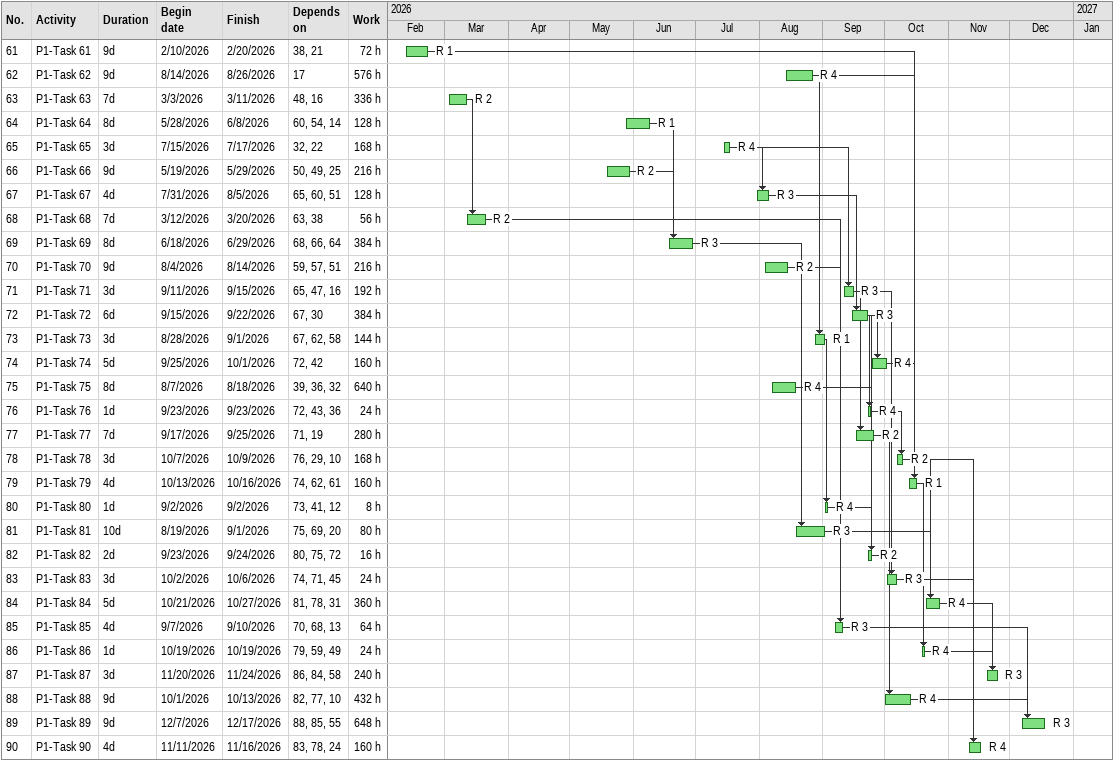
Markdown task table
| ID | Task | Duration | Start | Finish | Predecessors | Resources | Work (h) |
|---|---|---|---|---|---|---|---|
| 61 | P1-Task 61 | 9d | 2026-02-10 | 2026-02-20 | 38, 21 | R 1 | 72 |
| 62 | P1-Task 62 | 9d | 2026-08-14 | 2026-08-26 | 17 | R 4 | 576 |
| 63 | P1-Task 63 | 7d | 2026-03-03 | 2026-03-11 | 48, 16 | R 2 | 336 |
| 64 | P1-Task 64 | 8d | 2026-05-28 | 2026-06-08 | 60, 54, 14 | R 1 | 128 |
| 65 | P1-Task 65 | 3d | 2026-07-15 | 2026-07-17 | 32, 22 | R 4 | 168 |
| 66 | P1-Task 66 | 9d | 2026-05-19 | 2026-05-29 | 50, 49, 25 | R 2 | 216 |
| 67 | P1-Task 67 | 4d | 2026-07-31 | 2026-08-05 | 65, 60, 51 | R 3 | 128 |
| 68 | P1-Task 68 | 7d | 2026-03-12 | 2026-03-20 | 63, 38 | R 2 | 56 |
| 69 | P1-Task 69 | 8d | 2026-06-18 | 2026-06-29 | 68, 66, 64 | R 3 | 384 |
| 70 | P1-Task 70 | 9d | 2026-08-04 | 2026-08-14 | 59, 57, 51 | R 2 | 216 |
| 71 | P1-Task 71 | 3d | 2026-09-11 | 2026-09-15 | 65, 47, 16 | R 3 | 192 |
| 72 | P1-Task 72 | 6d | 2026-09-15 | 2026-09-22 | 67, 30 | R 3 | 384 |
| 73 | P1-Task 73 | 3d | 2026-08-28 | 2026-09-01 | 67, 62, 58 | R 1 | 144 |
| 74 | P1-Task 74 | 5d | 2026-09-25 | 2026-10-01 | 72, 42 | R 4 | 160 |
| 75 | P1-Task 75 | 8d | 2026-08-07 | 2026-08-18 | 39, 36, 32 | R 4 | 640 |
| 76 | P1-Task 76 | 1d | 2026-09-23 | 2026-09-23 | 72, 43, 36 | R 4 | 24 |
| 77 | P1-Task 77 | 7d | 2026-09-17 | 2026-09-25 | 71, 19 | R 2 | 280 |
| 78 | P1-Task 78 | 3d | 2026-10-07 | 2026-10-09 | 76, 29, 10 | R 2 | 168 |
| 79 | P1-Task 79 | 4d | 2026-10-13 | 2026-10-16 | 74, 62, 61 | R 1 | 160 |
| 80 | P1-Task 80 | 1d | 2026-09-02 | 2026-09-02 | 73, 41, 12 | R 4 | 8 |
| 81 | P1-Task 81 | 10d | 2026-08-19 | 2026-09-01 | 75, 69, 20 | R 3 | 80 |
| 82 | P1-Task 82 | 2d | 2026-09-23 | 2026-09-24 | 80, 75, 72 | R 2 | 16 |
| 83 | P1-Task 83 | 3d | 2026-10-02 | 2026-10-06 | 74, 71, 45 | R 3 | 24 |
| 84 | P1-Task 84 | 5d | 2026-10-21 | 2026-10-27 | 81, 78, 31 | R 4 | 360 |
| 85 | P1-Task 85 | 4d | 2026-09-07 | 2026-09-10 | 70, 68, 13 | R 3 | 64 |
| 86 | P1-Task 86 | 1d | 2026-10-19 | 2026-10-19 | 79, 59, 49 | R 4 | 24 |
| 87 | P1-Task 87 | 3d | 2026-11-20 | 2026-11-24 | 86, 84, 58 | R 3 | 240 |
| 88 | P1-Task 88 | 9d | 2026-10-01 | 2026-10-13 | 82, 77, 10 | R 4 | 432 |
| 89 | P1-Task 89 | 9d | 2026-12-07 | 2026-12-17 | 88, 85, 55 | R 3 | 648 |
| 90 | P1-Task 90 | 4d | 2026-11-11 | 2026-11-16 | 83, 78, 24 | R 4 | 160 |
